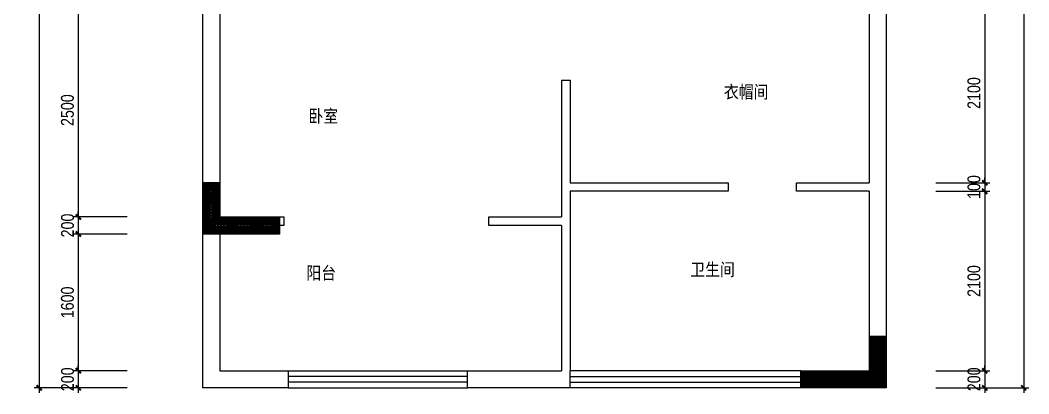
# Model space of a CAD drawing. Extents: x 160245 to 405305, y -111140 to 232735.
# Drawn here: x 249411 to 261214, y -104061 to -99688 of the extents above; entities that cross this region are included whole.
import ezdxf

# ---------------------------------------------------------------- set-up
doc = ezdxf.new("R2010")
doc.units = 0
doc.header["$LTSCALE"] = 10
doc.header["$MEASUREMENT"] = 0
doc.layers.get('Defpoints').update_dxf_attribs({"color": 229})
for name, color, linetype in [('P-O wall 原始墙体', 245, 'Continuous'), ('P-o 原建筑尺寸', 8, 'Continuous'), ('P-Text  平面文字', 9, 'Continuous'), ('P-window 窗', 107, 'Continuous')]:
    doc.layers.add(name, color=color, linetype=linetype)
doc.styles.add('PDC DIM', font='PMingLiU-ExtB.ttf', dxfattribs={"width": 0.85})
doc.dimstyles.new('PDC-A2', dxfattribs={"dimscale": 0, "dimtxt": 2.5, "dimasz": 1, "dimexe": 1, "dimexo": 1, "dimgap": 0.7, "dimtad": 1, "dimdec": 0, "dimtxsty": 'PDC DIM', "dimblk": 'ARCHTICK', "dimcen": 1, "dimdle": 1, "dimclrd": 8, "dimclre": 8, "dimclrt": 9, "dimadec": 0, "dimazin": 0, "dimtfac": 1, "dimtdec": 0, "dimtix": 1, "dimtmove": 2, "dimatfit": 3, "dimldrblk": 'PDC A2 T R', "dimfxl": 10, "dimfxlon": 1, "dimarcsym": 0})
pattern_1 = [(45, (40629.534, 0), (-8.83883476, 8.83883476), [])]

# ---------------------------------------------------------------- blocks, each defined once
blk = doc.blocks.new('$WINLIB2D$00000001')
at = {"color": 0}
for points in [[(-0.5, 0.5), (-0.5, -0.5)], [(-0.5, 0.5), (0.5, 0.5)], [(0.5, -0.5), (0.5, 0.5)], [(0.5, 0.1667), (-0.5, 0.1667)], [(0.5, -0.1667), (-0.5, -0.1667)], [(-0.5, -0.5), (0.5, -0.5)]]:
    blk.add_lwpolyline(points, dxfattribs=at)
blk = doc.blocks.new('_ArchTick')
at = {"color": 0, "linetype": 'ByBlock', "const_width": 0.4}
blk.add_lwpolyline([(-0.5, -0.5), (0.5, 0.5)], dxfattribs=at)
blk = doc.blocks.new('*D1179')
at = {"layer": 'Defpoints', "color": 0, "transparency": 16777216}
for p in [(250722, -99491), (250091, -101991), (250722, -101991)]:
    blk.add_point(p, dxfattribs=at)
at = {"layer": 'P-o 原建筑尺寸', "color": 8, "lineweight": -2, "transparency": 16777216}
for p, q in [((250662, -99491), (250031, -99491)), ((250091, -99431), (250091, -102051)), ((250662, -101991), (250031, -101991))]:
    blk.add_line(p, q, dxfattribs=at)
at = {"layer": 'P-o 原建筑尺寸', "color": 8, "lineweight": -2, "transparency": 16777216, "xscale": 60, "yscale": 60, "zscale": 60}
for p, rotation in [((250091, -99491), 90), ((250091, -101991), 270)]:
    blk.add_blockref('_ArchTick', p, dxfattribs=dict(at, rotation=rotation))
at = {"layer": 'P-o 原建筑尺寸', "color": 9, "transparency": 16777216, "insert": (249964, -100741), "char_height": 150, "attachment_point": 5, "rotation": 90, "style": 'PDC DIM'}
blk.add_mtext('2500', dxfattribs=at)
blk = doc.blocks.new('PDC A2 T R')
at = {"color": 0, "linetype": 'ByBlock'}
blk.add_line((0, 0), (-2, 0), dxfattribs=at)
for points in [[(-2.15, 0.89), (-1.49, 1.35), (-0.6, 0), (0, 0)], [(-2.15, -0.89), (-1.49, -1.35), (-0.6, 0), (0, 0)]]:
    blk.add_solid(points, dxfattribs=at)
blk = doc.blocks.new('*D1154')
at = {"layer": 'Defpoints', "color": 0, "transparency": 16777216}
for p in [(250722, -101991), (250091, -102191), (250722, -102191)]:
    blk.add_point(p, dxfattribs=at)
at = {"layer": 'P-o 原建筑尺寸', "color": 8, "lineweight": -2, "transparency": 16777216}
for p, q in [((250091, -101991), (250091, -101931)), ((250662, -101991), (250031, -101991)), ((250091, -101991), (250091, -102191)), ((250662, -102191), (250031, -102191)), ((250091, -102191), (250091, -102251))]:
    blk.add_line(p, q, dxfattribs=at)
at = {"layer": 'P-o 原建筑尺寸', "color": 8, "lineweight": -2, "transparency": 16777216, "xscale": 60, "yscale": 60, "zscale": 60}
for p, rotation in [((250091, -101991), 270), ((250091, -102191), 90)]:
    blk.add_blockref('_ArchTick', p, dxfattribs=dict(at, rotation=rotation))
at = {"layer": 'P-o 原建筑尺寸', "color": 9, "transparency": 16777216, "insert": (249965, -102091), "char_height": 150, "attachment_point": 5, "rotation": 90, "style": 'PDC DIM'}
blk.add_mtext('200', dxfattribs=at)
blk = doc.blocks.new('*D1155')
at = {"layer": 'Defpoints', "color": 0, "transparency": 16777216}
for p in [(250722, -102191), (250091, -103791), (250722, -103791)]:
    blk.add_point(p, dxfattribs=at)
at = {"layer": 'P-o 原建筑尺寸', "color": 8, "lineweight": -2, "transparency": 16777216}
for p, q in [((250662, -102191), (250031, -102191)), ((250091, -102131), (250091, -103851)), ((250662, -103791), (250031, -103791))]:
    blk.add_line(p, q, dxfattribs=at)
at = {"layer": 'P-o 原建筑尺寸', "color": 8, "lineweight": -2, "transparency": 16777216, "xscale": 60, "yscale": 60, "zscale": 60}
for p, rotation in [((250091, -102191), 90), ((250091, -103791), 270)]:
    blk.add_blockref('_ArchTick', p, dxfattribs=dict(at, rotation=rotation))
at = {"layer": 'P-o 原建筑尺寸', "color": 9, "transparency": 16777216, "insert": (249964, -102991), "char_height": 150, "attachment_point": 5, "rotation": 90, "style": 'PDC DIM'}
blk.add_mtext('1600', dxfattribs=at)
blk = doc.blocks.new('*D1156')
at = {"layer": 'Defpoints', "color": 0, "transparency": 16777216}
for p in [(250722, -103791), (250091, -103991), (250722, -103991)]:
    blk.add_point(p, dxfattribs=at)
at = {"layer": 'P-o 原建筑尺寸', "color": 8, "lineweight": -2, "transparency": 16777216}
for p, q in [((250091, -103791), (250091, -103731)), ((250662, -103791), (250031, -103791)), ((250091, -103791), (250091, -103991)), ((250662, -103991), (250031, -103991)), ((250091, -103991), (250091, -104051))]:
    blk.add_line(p, q, dxfattribs=at)
at = {"layer": 'P-o 原建筑尺寸', "color": 8, "lineweight": -2, "transparency": 16777216, "xscale": 60, "yscale": 60, "zscale": 60}
for p, rotation in [((250091, -103791), 270), ((250091, -103991), 90)]:
    blk.add_blockref('_ArchTick', p, dxfattribs=dict(at, rotation=rotation))
at = {"layer": 'P-o 原建筑尺寸', "color": 9, "transparency": 16777216, "insert": (249965, -103891), "char_height": 150, "attachment_point": 5, "rotation": 90, "style": 'PDC DIM'}
blk.add_mtext('200', dxfattribs=at)
blk = doc.blocks.new('*D1157')
at = {"layer": 'Defpoints', "color": 0, "transparency": 16777216}
for p in [(250722, -93291), (249634, -103991), (250722, -103991)]:
    blk.add_point(p, dxfattribs=at)
at = {"layer": 'P-o 原建筑尺寸', "color": 8, "lineweight": -2, "transparency": 16777216}
for p, q in [((249634, -93231), (249634, -104051)), ((250234, -93291), (249574, -93291)), ((250234, -103991), (249574, -103991))]:
    blk.add_line(p, q, dxfattribs=at)
at = {"layer": 'P-o 原建筑尺寸', "color": 8, "lineweight": -2, "transparency": 16777216, "xscale": 60, "yscale": 60, "zscale": 60}
for p, rotation in [((249634, -93291), 90), ((249634, -103991), 270)]:
    blk.add_blockref('_ArchTick', p, dxfattribs=dict(at, rotation=rotation))
at = {"layer": 'P-o 原建筑尺寸', "color": 9, "transparency": 16777216, "insert": (249509, -98641), "char_height": 150, "attachment_point": 5, "rotation": 90, "style": 'PDC DIM'}
blk.add_mtext('10700', dxfattribs=at)
blk = doc.blocks.new('*D1166')
at = {"layer": 'Defpoints', "color": 0, "transparency": 16777216}
for p in [(260067, -99491), (260067, -101591), (260698, -101591)]:
    blk.add_point(p, dxfattribs=at)
at = {"layer": 'P-o 原建筑尺寸', "color": 8, "lineweight": -2, "transparency": 16777216}
for p, q in [((260127, -99491), (260758, -99491)), ((260698, -99431), (260698, -101651)), ((260127, -101591), (260758, -101591))]:
    blk.add_line(p, q, dxfattribs=at)
at = {"layer": 'P-o 原建筑尺寸', "color": 8, "lineweight": -2, "transparency": 16777216, "xscale": 60, "yscale": 60, "zscale": 60}
for p, rotation in [((260698, -99491), 90), ((260698, -101591), 270)]:
    blk.add_blockref('_ArchTick', p, dxfattribs=dict(at, rotation=rotation))
at = {"layer": 'P-o 原建筑尺寸', "color": 9, "transparency": 16777216, "insert": (260572, -100541), "char_height": 150, "attachment_point": 5, "rotation": 90, "style": 'PDC DIM'}
blk.add_mtext('2100', dxfattribs=at)
blk = doc.blocks.new('*D1167')
at = {"layer": 'Defpoints', "color": 0, "transparency": 16777216}
for p in [(260067, -101591), (260067, -101691), (260698, -101691)]:
    blk.add_point(p, dxfattribs=at)
at = {"layer": 'P-o 原建筑尺寸', "color": 8, "lineweight": -2, "transparency": 16777216}
for p, q in [((260127, -101591), (260758, -101591)), ((260698, -101591), (260698, -101531)), ((260698, -101591), (260698, -101691)), ((260127, -101691), (260758, -101691)), ((260698, -101691), (260698, -101751))]:
    blk.add_line(p, q, dxfattribs=at)
at = {"layer": 'P-o 原建筑尺寸', "color": 8, "lineweight": -2, "transparency": 16777216, "xscale": 60, "yscale": 60, "zscale": 60}
for p, rotation in [((260698, -101591), 270), ((260698, -101691), 90)]:
    blk.add_blockref('_ArchTick', p, dxfattribs=dict(at, rotation=rotation))
at = {"layer": 'P-o 原建筑尺寸', "color": 9, "transparency": 16777216, "insert": (260572, -101641), "char_height": 150, "attachment_point": 5, "rotation": 90, "style": 'PDC DIM'}
blk.add_mtext('100', dxfattribs=at)
blk = doc.blocks.new('*D1168')
at = {"layer": 'Defpoints', "color": 0, "transparency": 16777216}
for p in [(260067, -101691), (260067, -103791), (260698, -103791)]:
    blk.add_point(p, dxfattribs=at)
at = {"layer": 'P-o 原建筑尺寸', "color": 8, "lineweight": -2, "transparency": 16777216}
for p, q in [((260127, -101691), (260758, -101691)), ((260698, -101631), (260698, -103851)), ((260127, -103791), (260758, -103791))]:
    blk.add_line(p, q, dxfattribs=at)
at = {"layer": 'P-o 原建筑尺寸', "color": 8, "lineweight": -2, "transparency": 16777216, "xscale": 60, "yscale": 60, "zscale": 60}
for p, rotation in [((260698, -101691), 90), ((260698, -103791), 270)]:
    blk.add_blockref('_ArchTick', p, dxfattribs=dict(at, rotation=rotation))
at = {"layer": 'P-o 原建筑尺寸', "color": 9, "transparency": 16777216, "insert": (260572, -102741), "char_height": 150, "attachment_point": 5, "rotation": 90, "style": 'PDC DIM'}
blk.add_mtext('2100', dxfattribs=at)
blk = doc.blocks.new('*D1169')
at = {"layer": 'Defpoints', "color": 0, "transparency": 16777216}
for p in [(260067, -103791), (260067, -103991), (260698, -103991)]:
    blk.add_point(p, dxfattribs=at)
at = {"layer": 'P-o 原建筑尺寸', "color": 8, "lineweight": -2, "transparency": 16777216}
for p, q in [((260698, -103791), (260698, -103731)), ((260127, -103791), (260758, -103791)), ((260698, -103791), (260698, -103991)), ((260127, -103991), (260758, -103991)), ((260698, -103991), (260698, -104051))]:
    blk.add_line(p, q, dxfattribs=at)
at = {"layer": 'P-o 原建筑尺寸', "color": 8, "lineweight": -2, "transparency": 16777216, "xscale": 60, "yscale": 60, "zscale": 60}
for p, rotation in [((260698, -103791), 270), ((260698, -103991), 90)]:
    blk.add_blockref('_ArchTick', p, dxfattribs=dict(at, rotation=rotation))
at = {"layer": 'P-o 原建筑尺寸', "color": 9, "transparency": 16777216, "insert": (260572, -103891), "char_height": 150, "attachment_point": 5, "rotation": 90, "style": 'PDC DIM'}
blk.add_mtext('200', dxfattribs=at)
blk = doc.blocks.new('*D1170')
at = {"layer": 'Defpoints', "color": 0, "transparency": 16777216}
for p in [(260067, -93291), (260067, -103991), (261154, -103991)]:
    blk.add_point(p, dxfattribs=at)
at = {"layer": 'P-o 原建筑尺寸', "color": 8, "lineweight": -2, "transparency": 16777216}
for p, q in [((261154, -93231), (261154, -104051)), ((260554, -93291), (261214, -93291)), ((260554, -103991), (261214, -103991))]:
    blk.add_line(p, q, dxfattribs=at)
at = {"layer": 'P-o 原建筑尺寸', "color": 8, "lineweight": -2, "transparency": 16777216, "xscale": 60, "yscale": 60, "zscale": 60}
for p, rotation in [((261154, -93291), 90), ((261154, -103991), 270)]:
    blk.add_blockref('_ArchTick', p, dxfattribs=dict(at, rotation=rotation))
at = {"layer": 'P-o 原建筑尺寸', "color": 9, "transparency": 16777216, "insert": (261029, -98641), "char_height": 150, "attachment_point": 5, "rotation": 90, "style": 'PDC DIM'}
blk.add_mtext('10700', dxfattribs=at)

msp = doc.modelspace()

# ---------------------------------------------------------------- hatches: boundary and pattern name
at = {"layer": 'P-O wall 原始墙体'}
h = msp.add_hatch(dxfattribs=at)
h.set_pattern_fill('ANSI31', color=256, scale=100, style=0)
h.set_pattern_definition(pattern_1)
h.paths.add_polyline_path([(252445.2, -101990.6), (251745.2, -101990.6), (251745.2, -101590.6), (251545.2, -101590.6), (251545.2, -102090.6), (251545.2, -102190.6), (252445.2, -102190.6)])
h = msp.add_hatch(dxfattribs=at)
h.set_pattern_fill('ANSI31', color=256, scale=100, style=0)
h.set_pattern_definition(pattern_1)
h.paths.add_polyline_path([(259545.2, -103390.6), (259345.2, -103390.6), (259345.2, -103790.6), (259345.2, -103791.7), (258545.2, -103791.7), (258545.2, -103990.6), (259545.2, -103990.6)])

# ---------------------------------------------------------------- linework, layer by layer
for p, q in [((251545.2, -99490.6), (251545.2, -102090.6)), ((251745.2, -99490.6), (251745.2, -101990.6)), ((259345.2, -99390.6), (259345.2, -101590.6)), ((259545.2, -99390.6), (259545.2, -101690.6)), ((255745.2, -100390.6), (255745.2, -101690.6)), ((255745.2, -100390.6), (255845.2, -100390.6)), ((255845.2, -100390.6), (255845.2, -101590.6)), ((251745.2, -101590.6), (251545.2, -101590.6)), ((255845.2, -101590.6), (257695.2, -101590.6)), ((257695.2, -101590.6), (257695.2, -101690.6)), ((258495.2, -101690.6), (258495.2, -101590.6)), ((258495.2, -101590.6), (259345.2, -101590.6)), ((255745.2, -101690.6), (255745.2, -101990.6)), ((257695.2, -101690.6), (255845.2, -101690.6)), ((255845.2, -101690.6), (255845.2, -102090.6)), ((259345.2, -101690.6), (258495.2, -101690.6)), ((259345.2, -101690.6), (259345.2, -103790.6)), ((259545.2, -101690.6), (259545.2, -103990.6)), ((251545.2, -102090.6), (251545.2, -103990.6)), ((251745.2, -101990.6), (252495.2, -101990.6)), ((252445.2, -101990.6), (252445.2, -102190.6)), ((252495.2, -102090.6), (252445.2, -102090.6)), ((252495.2, -101990.6), (252495.2, -102090.6)), ((254895.2, -102090.6), (254895.2, -101990.6)), ((254895.2, -101990.6), (255745.2, -101990.6)), ((255745.2, -102090.6), (254895.2, -102090.6)), ((255745.2, -102090.6), (255745.2, -103790.6)), ((255845.2, -102090.6), (255845.2, -103790.6)), ((252445.2, -102190.6), (251545.2, -102190.6)), ((251745.2, -102190.6), (251745.2, -103790.6)), ((259545.2, -103390.6), (259345.2, -103390.6)), ((251745.2, -103790.6), (252545.2, -103790.6)), ((252545.2, -103790.6), (252545.2, -103990.6)), ((254645.2, -103990.6), (254645.2, -103790.6)), ((254645.2, -103790.6), (255745.2, -103790.6)), ((255845.2, -103990.6), (255845.2, -103790.6)), ((258545.2, -103990.6), (258545.2, -103790.6)), ((258545.2, -103790.6), (259345.2, -103790.6)), ((252545.2, -103990.6), (251545.2, -103990.6)), ((255845.2, -103990.6), (254645.2, -103990.6)), ((259545.2, -103990.6), (258545.2, -103990.6))]:
    msp.add_line(p, q, dxfattribs=at)

# ---------------------------------------------------------------- block references
at = {"layer": 'P-window 窗', "xscale": 2100, "yscale": 200, "zscale": -2100}
msp.add_blockref('$WINLIB2D$00000001', (253595.2, -103890.6), dxfattribs=at)
at = {"layer": 'P-window 窗', "extrusion": (0, 0, -1), "xscale": 2700, "yscale": 200, "zscale": -2700}
msp.add_blockref('$WINLIB2D$00000001', (-257195.2, -103890.6), dxfattribs=at)

# ---------------------------------------------------------------- texts
at = {"layer": 'P-Text  平面文字', "char_height": 150, "width": 893.426, "attachment_point": 1, "style": 'PDC DIM'}
for s, insert in [('衣帽间', (257645.5, -100452.7)), ('卧室', (252784, -100735.6)), ('阳台', (252759.4, -102572.4)), ('卫生间', (257251.7, -102531.3))]:
    msp.add_mtext(s, dxfattribs=dict(at, insert=insert))

# ---------------------------------------------------------------- dimensions: what is measured, and where the dimension line sits
at = {"layer": 'P-o 原建筑尺寸'}
for base, p1, p2, picture, middle in [((249634.5, -103990.6), (250721.7, -93290.6), (250721.7, -103990.6), '*D1157', (249509, -98640.6)), ((261154.1, -103990.6), (260066.9, -93290.6), (260066.9, -103990.6), '*D1170', (261028.6, -98640.6)), ((250091, -101990.6), (250721.7, -99490.6), (250721.7, -101990.6), '*D1179', (249964, -100740.6)), ((260697.7, -101590.6), (260066.9, -99490.6), (260066.9, -101590.6), '*D1166', (260572.2, -100540.6)), ((260697.7, -101690.6), (260066.9, -101590.6), (260066.9, -101690.6), '*D1167', (260572.2, -101640.6)), ((260697.7, -103790.6), (260066.9, -101690.6), (260066.9, -103790.6), '*D1168', (260572.2, -102740.6)), ((250091, -102190.6), (250721.7, -101990.6), (250721.7, -102190.6), '*D1154', (249965.5, -102090.6)), ((250091, -103790.6), (250721.7, -102190.6), (250721.7, -103790.6), '*D1155', (249964.5, -102990.6)), ((250091, -103990.6), (250721.7, -103790.6), (250721.7, -103990.6), '*D1156', (249965.5, -103890.6)), ((260697.7, -103990.6), (260066.9, -103790.6), (260066.9, -103990.6), '*D1169', (260572.2, -103890.6))]:
    dim = msp.add_linear_dim(base=base, p1=p1, p2=p2, angle=90, dimstyle='PDC-A2', override={"dimscale": 60}, dxfattribs=at)
    dim.commit()
    dim.dimension.update_dxf_attribs({"geometry": picture, "text_midpoint": middle})

doc.saveas('drawing.dxf')
